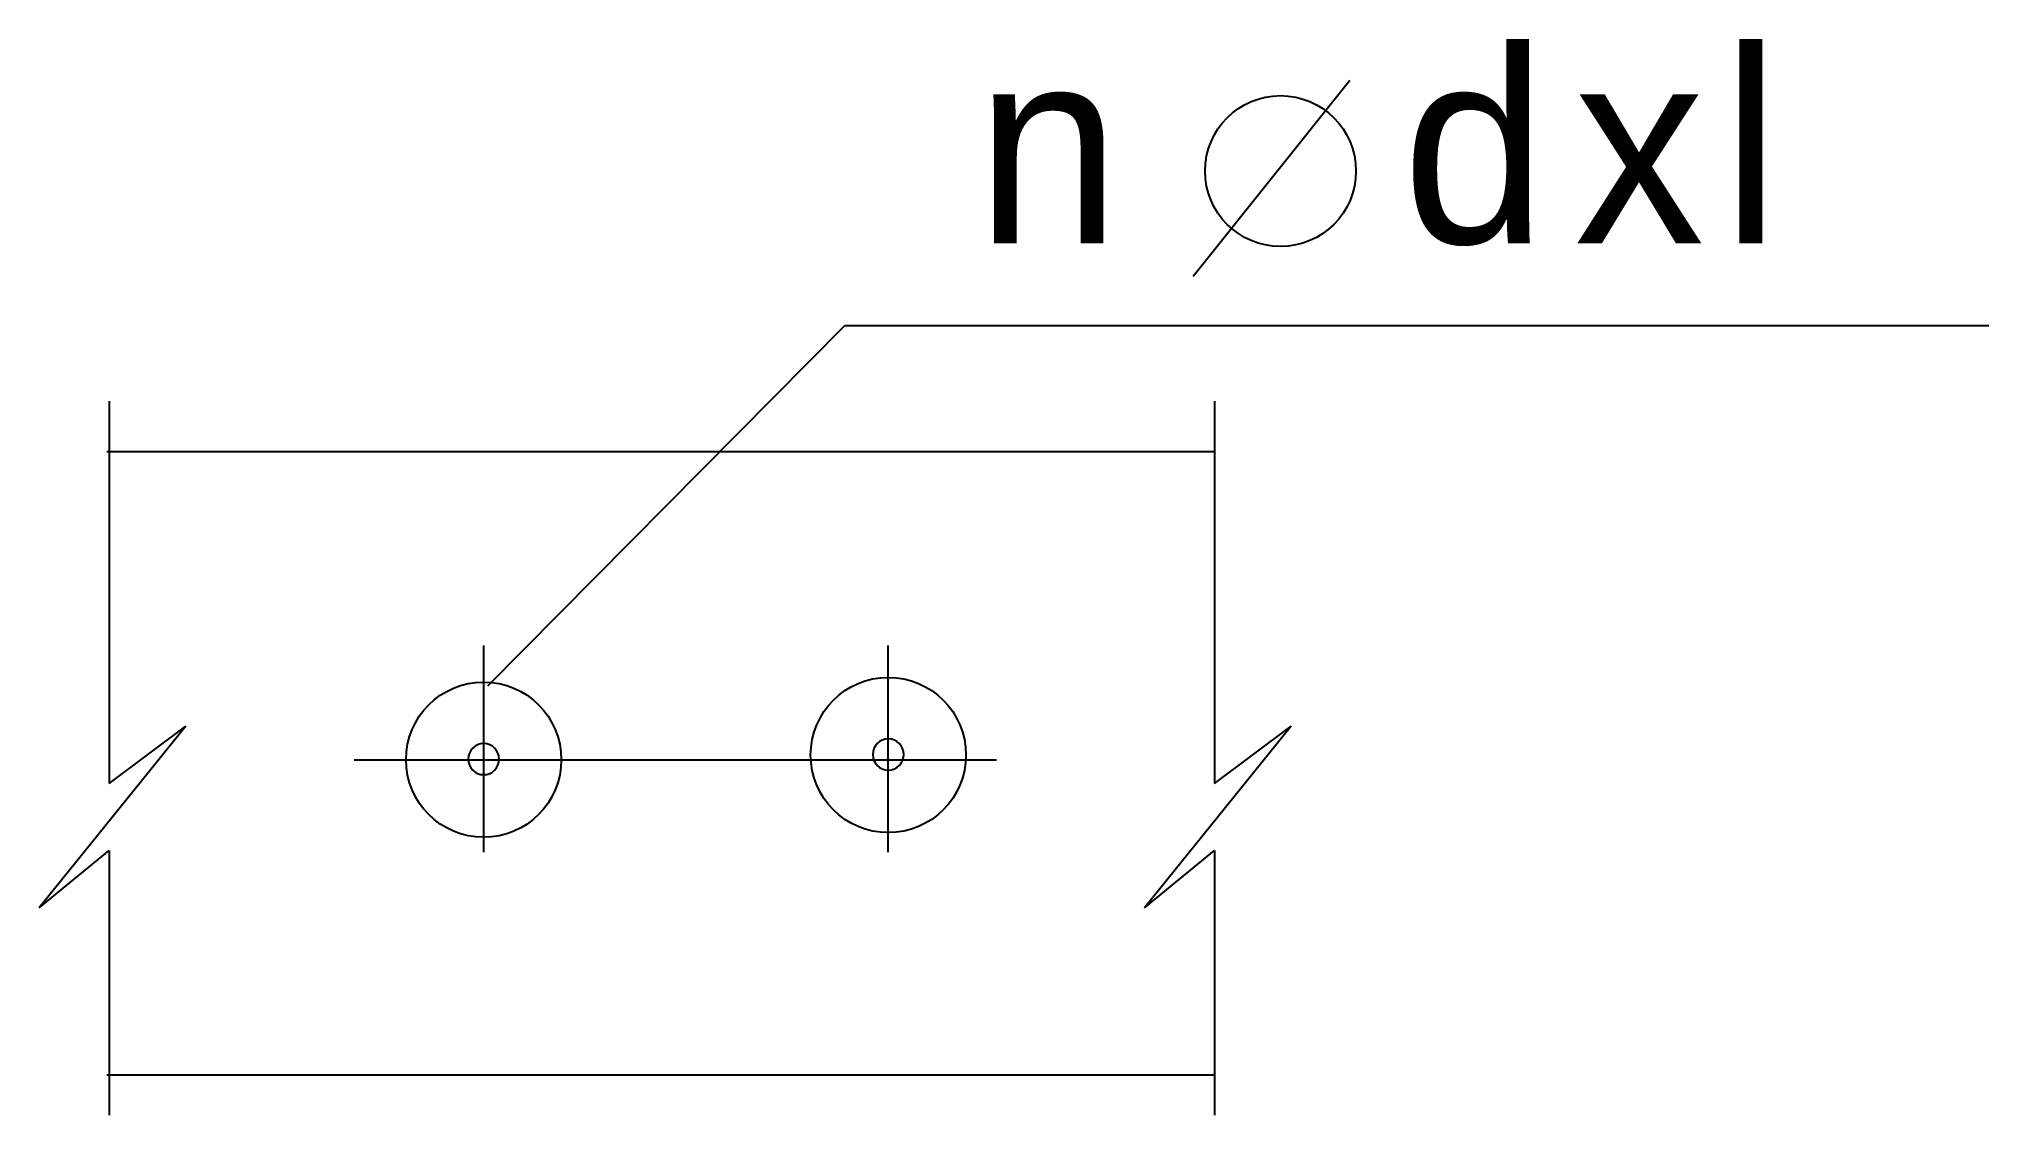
# Model space of a CAD drawing. Header units: metres. Extents: x -157570 to -155059, y -363524 to -362138.
import ezdxf

# ---------------------------------------------------------------- set-up
doc = ezdxf.new("R2010")
doc.units = ezdxf.units.M
for name, color, linetype in [('AXIS', 1, 'Continuous'), ('BEAM', 6, 'Continuous'), ('DIM', 4, 'Continuous'), ('K', 2, 'Continuous'), ('STEEL', 1, 'Continuous'), ('TEXT', 3, 'Continuous')]:
    doc.layers.add(name, color=color, linetype=linetype)

msp = doc.modelspace()

# ---------------------------------------------------------------- linework, layer by layer
at = {"layer": 'AXIS'}
for p, q in [((-156997.46, -363185.08), (-156997.46, -362918.88)), ((-156476.31, -363185.08), (-156476.31, -362918.88)), ((-157164.43, -363066.09), (-156336.88, -363066.09))]:
    msp.add_line(p, q, dxfattribs=at)
at = {"layer": 'BEAM'}
for centre in [(-156997.46, -363066.09), (-156476.31, -363060.1)]:
    msp.add_circle(centre, 100, dxfattribs=at)
at = {"layer": 'DIM'}
msp.add_line((-155881.75, -362191.4), (-156083.81, -362443.76), dxfattribs=at)
msp.add_circle((-155971.12, -362307.87), 97.15, dxfattribs=at)
at = {"layer": 'K'}
for p, q in [((-157483.06, -362669), (-156056.5, -362669)), ((-157483.06, -363472.03), (-156056.5, -363472.03))]:
    msp.add_line(p, q, dxfattribs=at)
at = {"layer": 'STEEL'}
for points in [[(-157017.46, -363065.39, 1), (-156977.46, -363065.39, 1)], [(-156496.31, -363059.4, 1), (-156456.31, -363059.4, 1)]]:
    msp.add_lwpolyline(points, format="xyb", close=True, dxfattribs=at)
at = {"layer": 'TEXT'}
for p, q in [((-156992.28, -362970.9), (-156532.14, -362506.7)), ((-156532.14, -362506.7), (-155058.6, -362506.7)), ((-157479.82, -362604.22), (-157479.82, -363096.86)), ((-156056.02, -362604.22), (-156056.02, -363096.86)), ((-157381.2, -363022.97), (-157570.22, -363256.97)), ((-157479.82, -363096.86), (-157381.2, -363022.97)), ((-155957.4, -363022.97), (-156146.42, -363256.97)), ((-156056.02, -363096.86), (-155957.4, -363022.97)), ((-157570.22, -363256.97), (-157479.82, -363183.08)), ((-157479.82, -363183.08), (-157479.82, -363523.82)), ((-156146.42, -363256.97), (-156056.02, -363183.08)), ((-156056.02, -363183.08), (-156056.02, -363523.82))]:
    msp.add_line(p, q, dxfattribs=at)

# ---------------------------------------------------------------- texts
at = {"layer": 'DIM'}
for s, p in [('d', (-155814.32, -362401.05)), ('l', (-155402.54, -362401.05)), ('n', (-156363.36, -362401.05)), ('x', (-155592.59, -362401.05))]:
    msp.add_text(s, height=250, dxfattribs=at).set_placement(p)

doc.saveas('drawing.dxf')
